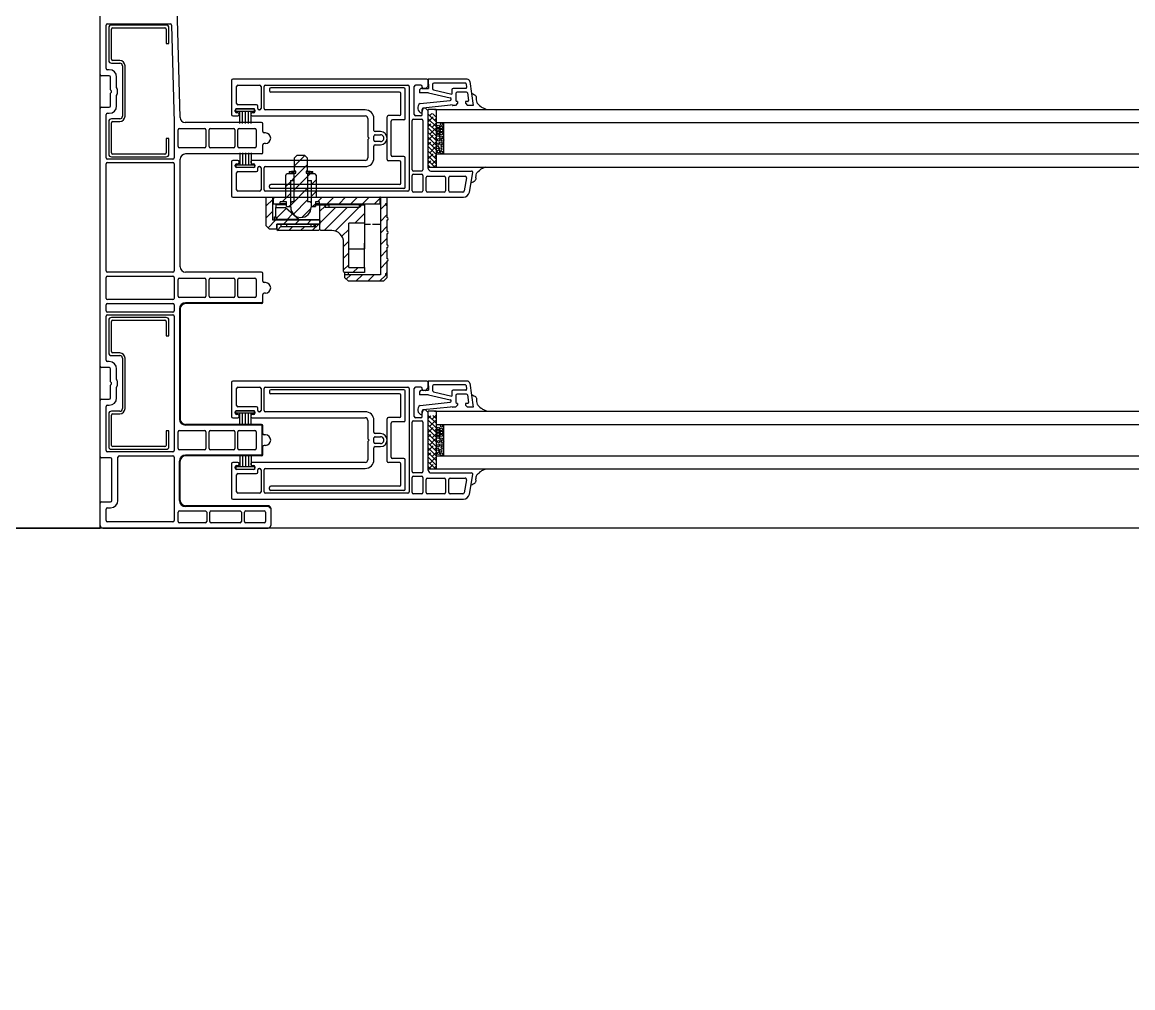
# Model space of a CAD drawing. Header units: millimetres. Extents: x 13515 to 183937, y -33900 to -660.
# Drawn here: x 118520.27 to 118526.9, y -19365.28 to -19359.52 of the extents above; entities that cross this region are included whole.
import ezdxf

# ---------------------------------------------------------------- set-up
doc = ezdxf.new("R2010")
doc.units = ezdxf.units.MM
doc.header["$LTSCALE"] = 100
doc.header["$MEASUREMENT"] = 0
doc.layers.get('0').update_dxf_attribs({"linetype": 'CONTINUOUS'})
for name, color, linetype in [('ELE9', 9, 'CONTINUOUS'), ('WIN', 4, 'CONTINUOUS'), ('WIN-G', 252, 'CONTINUOUS'), ('WIN2', 5, 'CONTINUOUS')]:
    doc.layers.add(name, color=color, linetype=linetype)

# ---------------------------------------------------------------- blocks, each defined once
blk = doc.blocks.new('A$C37502152')
at = {"ltscale": 1000}
blk.add_wipeout([(1400, 246), (0, 246), (0, 0), (1400, 0)], dxfattribs=at)
at = {"layer": 'WIN', "ltscale": 1000}
blk.add_line((0, 0), (0, 246), dxfattribs=at)
at = {"layer": 'WIN-G'}
for p, q in [((3.3, 190.6), (3.3, 178.1)), ((25.2, 191.6), (4.3, 191.6)), ((4.8, 190.6), (24.7, 190.6)), ((26.2, 184.6), (26.2, 190.6)), ((4.3, 178.6), (4.3, 190.1)), ((25.2, 190.1), (25.2, 184.6)), ((25.2, 184.6), (26.2, 184.6)), ((7.5, 178.1), (4.8, 178.1)), ((4.3, 177.1), (7.5, 177.1)), ((8.5, 176.1), (8.5, 156.9)), ((9.5, 156.9), (9.5, 176.1)), ((64.5, 167.2), (64.5, 166.6)), ((115.7, 167.7), (65, 167.7)), ((114.1, 166.1), (65, 166.1)), ((114.6, 157.6), (114.6, 165.6)), ((116.2, 156), (116.2, 167.2)), ((141.45, 165.72), (142.25, 165.32)), ((142.25, 165.32), (142.28, 165.31)), ((142.28, 165.31), (142.66, 165.09)), ((142.66, 165.09), (142.83, 164.96)), ((142.83, 164.96), (142.99, 164.81)), ((142.99, 164.81), (143.17, 164.57)), ((143.17, 164.57), (143.24, 164.44)), ((143.24, 164.44), (143.29, 164.3)), ((143.29, 164.3), (143.31, 164.15)), ((143.31, 163.99), (143.29, 163.68)), ((143.29, 163.68), (143.29, 163.41)), ((143.29, 163.41), (143.31, 163.15)), ((143.31, 164.15), (143.31, 163.99)), ((143.31, 163.15), (143.41, 162.63)), ((143.41, 162.63), (143.56, 162.14)), ((143.56, 162.14), (143.66, 161.92)), ((143.66, 161.92), (143.79, 161.71)), ((143.79, 161.71), (143.96, 161.51)), ((143.96, 161.51), (144.15, 161.33)), ((144.15, 161.33), (144.58, 161)), ((144.58, 161), (145.07, 160.58)), ((109.3, 140.4), (109.3, 156.6)), ((114.1, 157.1), (109.8, 157.1)), ((128, 159.5), (125, 159.5)), ((125, 137.5), (125, 159.5)), ((125, 157.71), (128, 154.71)), ((125, 154.77), (126.91, 156.68)), ((125.59, 157.12), (126.36, 157.9)), ((126.58, 157.9), (128, 156.48)), ((127.38, 159.5), (717.15, 159.5)), ((128, 159.5), (128, 137.5)), ((145.07, 160.58), (145.32, 160.38)), ((145.32, 160.38), (145.58, 160.2)), ((145.58, 160.2), (145.87, 160.05)), ((145.87, 160.05), (146.17, 159.92)), ((146.17, 159.92), (146.8, 159.7)), ((146.8, 159.7), (147.13, 159.41)), ((3.3, 154.9), (3.3, 142.4)), ((7.5, 155.9), (4.3, 155.9)), ((4.3, 142.9), (4.3, 154.4)), ((4.8, 154.9), (7.5, 154.9)), ((110.9, 142), (110.9, 155)), ((115.7, 155.5), (111.4, 155.5)), ((125, 155.94), (128, 152.94)), ((125, 154.17), (128, 151.17)), ((125, 153.01), (126.03, 154.03)), ((125, 152.4), (128, 149.4)), ((126.47, 152.71), (128, 154.24)), ((127.35, 155.36), (128, 156.01)), ((128, 154.5), (717.15, 154.5)), ((131, 142.5), (131, 154.5)), ((26.2, 148.4), (25.2, 148.4)), ((25.2, 148.4), (25.2, 142.9)), ((26.2, 142.4), (26.2, 148.4)), ((125, 151.24), (125.14, 151.38)), ((125, 150.64), (128, 147.64)), ((125, 147.7), (126.91, 149.61)), ((125, 148.87), (128, 145.87)), ((125.59, 150.05), (127.8, 152.26)), ((127.35, 148.29), (128, 148.93)), ((125, 147.1), (128, 144.1)), ((125, 145.93), (126.03, 146.96)), ((125, 145.33), (128, 142.33)), ((125, 144.17), (125.14, 144.31)), ((125.59, 142.98), (127.8, 145.19)), ((126.47, 145.63), (128, 147.17)), ((4.3, 141.4), (25.2, 141.4)), ((24.7, 142.4), (4.8, 142.4)), ((114.1, 139.9), (109.8, 139.9)), ((115.7, 141.5), (111.4, 141.5)), ((116.2, 129.8), (116.2, 141)), ((125, 143.57), (128, 140.57)), ((125, 140.63), (126.91, 142.54)), ((125, 141.8), (128, 138.8)), ((125, 140.03), (127.53, 137.5)), ((125, 138.86), (126.03, 139.89)), ((126.47, 138.56), (128, 140.1)), ((127.35, 141.21), (128, 141.86)), ((128, 142.5), (717.15, 142.5)), ((114.6, 131.4), (114.6, 139.4)), ((125, 138.26), (125.76, 137.5)), ((125, 137.5), (128, 137.5)), ((127.17, 137.5), (127.8, 138.12)), ((127.38, 137.5), (717.15, 137.5)), ((143.55, 135.28), (143.67, 135.49)), ((143.67, 135.49), (143.85, 135.69)), ((143.85, 135.69), (144.04, 135.87)), ((144.04, 135.87), (144.47, 136.2)), ((144.47, 136.2), (144.96, 136.62)), ((144.96, 136.62), (145.21, 136.82)), ((145.21, 136.82), (145.47, 137)), ((145.47, 137), (145.76, 137.15)), ((145.76, 137.15), (146.06, 137.28)), ((146.06, 137.28), (146.68, 137.5)), ((146.68, 137.5), (147.02, 137.62)), ((141.58, 131.6), (142.14, 131.88)), ((142.14, 131.88), (142.17, 131.89)), ((142.17, 131.89), (142.55, 132.11)), ((142.55, 132.11), (142.72, 132.24)), ((142.72, 132.24), (142.88, 132.39)), ((142.88, 132.39), (143.06, 132.63)), ((143.06, 132.63), (143.13, 132.76)), ((143.13, 132.76), (143.17, 132.9)), ((143.17, 133.79), (143.2, 134.05)), ((143.17, 133.52), (143.17, 133.79)), ((143.2, 133.21), (143.17, 133.52)), ((143.17, 132.9), (143.2, 133.05)), ((143.2, 134.05), (143.3, 134.57)), ((143.2, 133.05), (143.2, 133.21)), ((143.3, 134.57), (143.44, 135.05)), ((143.44, 135.05), (143.55, 135.28)), ((64.5, 129.8), (64.5, 130.4)), ((114.1, 130.9), (65, 130.9)), ((115.7, 129.3), (65, 129.3)), ((3.3, 79.2), (3.3, 66.7)), ((25.2, 80.2), (4.3, 80.2)), ((4.3, 67.2), (4.3, 78.7)), ((4.8, 79.2), (24.7, 79.2)), ((25.2, 78.7), (25.2, 73.2)), ((26.2, 73.2), (26.2, 79.2)), ((25.2, 73.2), (26.2, 73.2)), ((4.3, 65.7), (7.5, 65.7)), ((7.5, 66.7), (4.8, 66.7)), ((8.5, 64.7), (8.5, 45.5)), ((9.5, 45.5), (9.5, 64.7)), ((64.5, 52.2), (64.5, 51.6)), ((115.7, 52.7), (65, 52.7)), ((114.1, 51.1), (65, 51.1)), ((116.2, 41), (116.2, 52.2)), ((141.59, 50.81), (142.39, 50.41)), ((114.6, 42.6), (114.6, 50.6)), ((142.39, 50.41), (142.42, 50.4)), ((142.42, 50.4), (142.8, 50.18)), ((142.8, 50.18), (142.97, 50.05)), ((142.97, 50.05), (143.13, 49.9)), ((143.13, 49.9), (143.31, 49.66)), ((143.31, 49.66), (143.38, 49.53)), ((143.38, 49.53), (143.42, 49.39)), ((143.42, 49.39), (143.44, 49.24)), ((143.44, 49.08), (143.42, 48.77)), ((143.42, 48.77), (143.42, 48.5)), ((143.42, 48.5), (143.45, 48.24)), ((143.44, 49.24), (143.44, 49.08)), ((143.45, 48.24), (143.55, 47.72)), ((143.55, 47.72), (143.69, 47.24)), ((143.69, 47.24), (143.8, 47.01)), ((143.8, 47.01), (143.92, 46.8)), ((143.92, 46.8), (144.09, 46.6)), ((144.09, 46.6), (144.29, 46.42)), ((3.3, 43.5), (3.3, 31)), ((7.5, 44.5), (4.3, 44.5)), ((4.3, 31.5), (4.3, 43)), ((4.8, 43.5), (7.5, 43.5)), ((128, 44.5), (125, 44.5)), ((125, 22.5), (125, 44.5)), ((125, 42.9), (128, 39.9)), ((125, 41.73), (126.03, 42.76)), ((126.47, 41.43), (127.94, 42.9)), ((126.77, 42.9), (128, 41.67)), ((127.38, 44.5), (717.15, 44.5)), ((128, 44.5), (128, 22.5)), ((144.29, 46.42), (144.72, 46.09)), ((144.72, 46.09), (145.21, 45.67)), ((145.21, 45.67), (145.46, 45.47)), ((145.46, 45.47), (145.72, 45.29)), ((145.72, 45.29), (146.01, 45.14)), ((146.01, 45.14), (146.31, 45.01)), ((146.31, 45.01), (146.93, 44.79)), ((146.93, 44.79), (147.27, 44.5)), ((109.3, 25.4), (109.3, 41.6)), ((114.1, 42.1), (109.8, 42.1)), ((110.9, 27), (110.9, 40)), ((115.7, 40.5), (111.4, 40.5)), ((125, 41.13), (128, 38.13)), ((125, 39.96), (125.14, 40.11)), ((125, 39.36), (128, 36.36)), ((125, 36.43), (126.91, 38.34)), ((125.59, 38.78), (127.8, 40.99)), ((128, 39.5), (717.15, 39.5)), ((131, 27.5), (131, 39.5)), ((26.2, 37), (25.2, 37)), ((25.2, 37), (25.2, 31.5)), ((26.2, 31), (26.2, 37)), ((125, 37.6), (128, 34.6)), ((125, 35.83), (128, 32.83)), ((125, 34.66), (126.03, 35.69)), ((125, 34.06), (128, 31.06)), ((125.59, 31.71), (127.8, 33.92)), ((126.47, 34.36), (128, 35.89)), ((127.35, 37.01), (128, 37.66)), ((4.3, 30), (25.2, 30)), ((24.7, 31), (4.8, 31)), ((125, 32.89), (125.14, 33.03)), ((125, 32.29), (128, 29.29)), ((125, 29.36), (126.91, 31.27)), ((125, 30.52), (128, 27.52)), ((127.35, 29.94), (128, 30.59)), ((115.7, 26.5), (111.4, 26.5)), ((116.2, 14.8), (116.2, 26)), ((125, 28.76), (128, 25.76)), ((125, 27.59), (126.03, 28.61)), ((125, 26.99), (128, 23.99)), ((125, 25.82), (125.14, 25.96)), ((125.59, 24.64), (127.8, 26.85)), ((126.47, 27.29), (128, 28.82)), ((128, 27.5), (717.15, 27.5)), ((114.1, 24.9), (109.8, 24.9)), ((114.6, 16.4), (114.6, 24.4)), ((125, 25.22), (127.72, 22.5)), ((125, 23.45), (125.95, 22.5)), ((125, 22.5), (128, 22.5)), ((125.22, 22.5), (126.91, 24.2)), ((127.35, 22.87), (128, 23.52)), ((127.38, 22.5), (717.15, 22.5)), ((144.47, 21.08), (144.96, 21.5)), ((144.96, 21.5), (145.21, 21.7)), ((145.21, 21.7), (145.47, 21.88)), ((145.47, 21.88), (145.76, 22.03)), ((145.76, 22.03), (146.06, 22.16)), ((146.06, 22.16), (146.68, 22.38)), ((146.68, 22.38), (147.02, 22.5)), ((142.17, 16.77), (142.55, 16.99)), ((142.55, 16.99), (142.72, 17.12)), ((142.72, 17.12), (142.88, 17.27)), ((142.88, 17.27), (143.06, 17.51)), ((143.06, 17.51), (143.13, 17.64)), ((143.13, 17.64), (143.17, 17.77)), ((143.17, 18.67), (143.2, 18.93)), ((143.17, 18.4), (143.17, 18.67)), ((143.2, 18.08), (143.17, 18.4)), ((143.17, 17.77), (143.2, 17.93)), ((143.2, 18.93), (143.3, 19.45)), ((143.2, 17.93), (143.2, 18.08)), ((143.3, 19.45), (143.44, 19.93)), ((143.44, 19.93), (143.55, 20.16)), ((143.55, 20.16), (143.67, 20.37)), ((143.67, 20.37), (143.85, 20.57)), ((143.85, 20.57), (144.04, 20.75)), ((144.04, 20.75), (144.47, 21.08)), ((64.5, 14.8), (64.5, 15.4)), ((114.1, 15.9), (65, 15.9)), ((115.7, 14.3), (65, 14.3)), ((141.58, 16.48), (142.14, 16.75)), ((142.14, 16.75), (142.17, 16.77)), ((1336, 0), (64, 0))]:
    blk.add_line(p, q, dxfattribs=at)
for centre in [(128.72, 151.89), (128.8, 152.97), (129.97, 152.56), (130.11, 153.88), (128.72, 149.64), (128.8, 150.73), (128.97, 147.88), (129.89, 148.89), (129.97, 150.31), (130.07, 151.42), (130.39, 147.88), (128.6, 144.98), (128.72, 146.29), (128.87, 143.47), (129.66, 144.36), (129.81, 146.63), (130.37, 145.6), (130.07, 143.12), (128.8, 37.97), (130.11, 38.88), (128.72, 36.89), (128.72, 34.64), (128.8, 35.73), (129.89, 33.89), (129.97, 37.56), (129.97, 35.31), (130.07, 36.42), (128.6, 29.98), (128.72, 31.29), (128.97, 32.88), (129.66, 29.36), (129.81, 31.63), (130.37, 30.6), (130.39, 32.88), (128.87, 28.47), (130.07, 28.12)]:
    blk.add_circle(centre, 0.5, dxfattribs=at)
for centre, radius, start, end in [((4.3, 190.6), 1, 90, 180), ((4.8, 190.1), 0.5, 90, 180), ((24.7, 190.1), 0.5, 0, 90), ((25.2, 190.6), 1, 0, 90), ((4.3, 178.1), 1, 180, 270), ((4.8, 178.6), 0.5, 180, 270), ((7.5, 176.1), 2, 0, 90), ((7.5, 176.1), 1, 0, 90), ((65, 167.2), 0.5, 90, 180), ((65, 166.6), 0.5, 180, 270), ((114.1, 165.6), 0.5, 0, 90), ((115.7, 167.2), 0.5, 0, 90), ((7.5, 156.9), 2, 270, 0), ((7.5, 156.9), 1, 270, 0), ((109.8, 156.6), 0.5, 90, 180), ((114.1, 157.6), 0.5, 270, 0), ((4.3, 154.9), 1, 90, 180), ((4.8, 154.4), 0.5, 90, 180), ((111.4, 155), 0.5, 90, 180), ((115.7, 156), 0.5, 270, 0), ((4.3, 142.4), 1, 180, 270), ((4.8, 142.9), 0.5, 180, 270), ((24.7, 142.9), 0.5, 270, 0), ((25.2, 142.4), 1, 270, 0), ((109.8, 140.4), 0.5, 180, 270), ((111.4, 142), 0.5, 180, 270), ((114.1, 139.4), 0.5, 0, 90), ((115.7, 141), 0.5, 0, 90), ((114.1, 131.4), 0.5, 270, 0), ((65, 130.4), 0.5, 90, 180), ((65, 129.8), 0.5, 180, 270), ((115.7, 129.8), 0.5, 270, 0), ((4.3, 79.2), 1, 90, 180), ((4.8, 78.7), 0.5, 90, 180), ((24.7, 78.7), 0.5, 0, 90), ((25.2, 79.2), 1, 0, 90), ((4.3, 66.7), 1, 180, 270), ((4.8, 67.2), 0.5, 180, 270), ((7.5, 64.7), 2, 0, 90), ((7.5, 64.7), 1, 0, 90), ((65, 52.2), 0.5, 90, 180), ((65, 51.6), 0.5, 180, 270), ((114.1, 50.6), 0.5, 0, 90), ((115.7, 52.2), 0.5, 0, 90), ((4.3, 43.5), 1, 90, 180), ((4.8, 43), 0.5, 90, 180), ((7.5, 45.5), 2, 270, 0), ((7.5, 45.5), 1, 270, 0), ((114.1, 42.6), 0.5, 270, 0), ((109.8, 41.6), 0.5, 90, 180), ((111.4, 40), 0.5, 90, 180), ((115.7, 41), 0.5, 270, 0), ((4.3, 31), 1, 180, 270), ((4.8, 31.5), 0.5, 180, 270), ((24.7, 31.5), 0.5, 270, 0), ((25.2, 31), 1, 270, 0), ((109.8, 25.4), 0.5, 180, 270), ((111.4, 27), 0.5, 180, 270), ((115.7, 26), 0.5, 0, 90), ((114.1, 24.4), 0.5, 0, 90), ((65, 15.4), 0.5, 90, 180), ((65, 14.8), 0.5, 180, 270), ((114.1, 16.4), 0.5, 270, 0), ((115.7, 14.8), 0.5, 270, 0)]:
    blk.add_arc(centre, radius, start, end, dxfattribs=at)
at = {"layer": 'WIN2'}
for p, q in [((0, 172.8), (0, 245)), ((30.45, 156.45), (29.35, 198.45)), ((2.3, 175.1), (2.3, 191.6)), ((2.8, 192.1), (26.73, 192.1)), ((27.23, 191.61), (28.2, 154.47)), ((3.5, 174.6), (2.8, 174.6)), ((3.5, 172.3), (0.5, 172.3)), ((4, 166.92), (4, 171.8)), ((6.3, 167.73), (6.3, 171.8)), ((50, 170.5), (50, 157.5)), ((124.5, 171), (50.5, 171)), ((139.84, 171), (124.99, 171)), ((124.99, 171), (125.11, 167.5)), ((125, 168.61), (125, 170.5)), ((139.14, 169.5), (127.11, 169.5)), ((140.83, 170.13), (142.11, 161)), ((4, 160.8), (4, 165.68)), ((4.29, 166.51), (4.09, 166.71)), ((4.29, 166.09), (4.09, 165.89)), ((52, 161.7), (52, 168.2)), ((52.5, 168.7), (60.8, 168.7)), ((61.3, 168.2), (61.3, 159.8)), ((62.5, 159.8), (62.5, 168.2)), ((63, 168.7), (117.2, 168.7)), ((117.7, 168.2), (117.7, 128.8)), ((119.7, 157.5), (119.7, 168.2)), ((122.2, 168.7), (120.2, 168.7)), ((121.61, 166.5), (121.61, 165.8)), ((125.11, 165.8), (121.61, 165.8)), ((122.61, 167.5), (125.11, 167.5)), ((122.7, 167.9), (122.7, 168.2)), ((123.79, 167.4), (123.2, 167.4)), ((124.15, 167.55), (124.86, 168.25)), ((125.11, 165.8), (133.4, 163.88)), ((126.61, 169), (126.61, 167.39)), ((127, 166.9), (133.98, 165.28)), ((133.98, 167), (133.98, 165.28)), ((139.34, 167.5), (134.48, 167.5)), ((135.48, 165.5), (135.48, 163)), ((139.64, 166), (135.98, 166)), ((139.44, 169.24), (139.64, 167.84)), ((139.93, 165.74), (140.34, 162.84)), ((6.3, 160.8), (6.3, 164.87)), ((59.6, 161.2), (52.5, 161.2)), ((121.91, 161.69), (133.34, 162.9)), ((123.01, 160.1), (133.54, 161.21)), ((134.19, 161.05), (133.54, 161.21)), ((135.38, 161), (134.36, 161)), ((136.18, 161.8), (135.38, 161)), ((136.18, 162.5), (135.98, 162.5)), ((136.18, 162.5), (136.18, 161.8)), ((140.04, 162.5), (139.18, 162.5)), ((139.18, 162.5), (139.18, 161.8)), ((139.18, 161.8), (139.98, 161)), ((142.11, 161), (139.98, 161)), ((0, 61.6), (0, 159.8)), ((0.5, 160.3), (3.5, 160.3)), ((2.3, 141), (2.3, 157.5)), ((2.8, 158), (3.5, 158)), ((50.5, 157), (52.5, 157)), ((51.5, 158.7), (51.5, 159.2)), ((51.65, 158.7), (51.65, 159.7)), ((58.75, 159.7), (51.65, 159.7)), ((58.75, 158.7), (51.65, 158.7)), ((52, 159.7), (58.4, 159.7)), ((52.5, 158.2), (52, 158.2)), ((53, 157.5), (53, 157.7)), ((53.2, 154.1), (53.2, 158.7)), ((54.3, 154.1), (54.3, 158.7)), ((55.4, 154.1), (55.4, 158.7)), ((56.5, 154.1), (56.5, 158.7)), ((57.4, 157.7), (57.4, 157.5)), ((57.5, 154.1), (57.5, 158.7)), ((58.4, 158.2), (57.9, 158.2)), ((57.9, 157), (101, 157)), ((58.75, 158.7), (58.75, 159.7)), ((58.9, 159.2), (58.9, 158.7)), ((60.1, 159.8), (60.1, 160.7)), ((60.8, 159.3), (60.6, 159.3)), ((101, 159.3), (63, 159.3)), ((122.2, 157), (120.2, 157)), ((123.01, 160.1), (122.48, 158.1)), ((122.7, 157.5), (122.7, 159.5)), ((124, 160), (123.2, 160)), ((125, 159), (124, 160)), ((125, 137), (125, 159)), ((28.2, 154.47), (28.2, 141)), ((61.5, 154.5), (32.45, 154.5)), ((62, 151), (62, 154)), ((102, 156), (102, 149)), ((104.3, 151.5), (104.3, 156)), ((118.9, 136.5), (118.9, 155.3)), ((119.4, 155.8), (122.5, 155.8)), ((123, 155.3), (123, 136.5)), ((29.7, 145.3), (29.7, 151.7)), ((30.2, 152.2), (39.8, 152.2)), ((40.3, 151.7), (40.3, 145.3)), ((41.5, 145.3), (41.5, 151.7)), ((42, 152.2), (50.8, 152.2)), ((51.3, 151.7), (51.3, 145.3)), ((52.5, 145.3), (52.5, 151.7)), ((53, 152.2), (59, 152.2)), ((59.5, 151.7), (59.5, 145.3)), ((63, 150.5), (62.5, 150.5)), ((102.5, 148.5), (102, 149)), ((102.5, 148.5), (102, 148)), ((104.3, 147.7), (104.3, 149.3)), ((106.8, 151), (104.8, 151)), ((104.8, 149.8), (106.8, 149.8)), ((39.8, 144.8), (30.2, 144.8)), ((50.8, 144.8), (42, 144.8)), ((59, 144.8), (53, 144.8)), ((62, 143), (62, 146)), ((63, 146.5), (62.5, 146.5)), ((102, 148), (102, 141)), ((104.3, 141), (104.3, 145.5)), ((106.8, 147.2), (104.8, 147.2)), ((104.8, 146), (106.8, 146)), ((27.7, 140.5), (2.8, 140.5)), ((30.5, 99.5), (30.5, 140.5)), ((61.5, 142.5), (32.5, 142.5)), ((52.5, 140), (50.5, 140)), ((53.2, 142.9), (53.2, 138.3)), ((54.3, 142.9), (54.3, 138.3)), ((55.4, 142.9), (55.4, 138.3)), ((56.5, 142.9), (56.5, 138.3)), ((57.5, 142.9), (57.5, 138.3)), ((101, 140), (57.9, 140)), ((74.95, 141.9), (73.95, 140.9)), ((78.01, 141.9), (73.95, 137.84)), ((73.95, 140.9), (73.95, 135.9)), ((78.05, 141.9), (74.95, 141.9)), ((79.05, 140.9), (78.05, 141.9)), ((79.05, 135.9), (79.05, 140.9)), ((2.3, 98), (2.3, 138.8)), ((2.8, 139.3), (27.7, 139.3)), ((28.2, 138.8), (28.2, 98)), ((50, 139.5), (50, 126.5)), ((51.5, 137.8), (51.5, 138.3)), ((51.65, 138.3), (51.65, 137.3)), ((58.75, 138.3), (51.65, 138.3)), ((58.75, 137.3), (51.65, 137.3)), ((52, 138.8), (52.5, 138.8)), ((58.4, 137.3), (52, 137.3)), ((52.5, 135.8), (59.6, 135.8)), ((53, 139.3), (53, 139.5)), ((57.4, 139.5), (57.4, 139.3)), ((57.9, 138.8), (58.4, 138.8)), ((58.75, 138.3), (58.75, 137.3)), ((58.9, 138.3), (58.9, 137.8)), ((60.1, 136.3), (60.1, 137.2)), ((60.6, 137.7), (60.8, 137.7)), ((61.3, 137.2), (61.3, 128.8)), ((62.5, 128.8), (62.5, 137.2)), ((63, 137.7), (101, 137.7)), ((72.02, 135.85), (72.02, 135.25)), ((72.02, 135.85), (73.51, 135.85)), ((72.98, 135.85), (72.97, 135.85)), ((74.5, 135.85), (72.98, 135.85)), ((73.51, 135.85), (73.51, 135.25)), ((79.05, 138.45), (73.95, 133.35)), ((74.5, 135.9), (73.95, 135.9)), ((74.5, 135.2), (74.5, 135.9)), ((78.5, 135.9), (78.5, 135.2)), ((79.05, 135.9), (78.5, 135.9)), ((80.03, 135.85), (78.5, 135.85)), ((79.5, 135.85), (79.5, 135.25)), ((79.5, 135.85), (80.98, 135.85)), ((80.03, 135.85), (80.03, 135.85)), ((80.94, 135.85), (80.34, 135.25)), ((80.98, 135.25), (80.98, 135.85)), ((122.5, 136), (119.4, 136)), ((126, 136), (141.5, 136)), ((140.67, 127.9), (141.99, 135.41)), ((52, 128.8), (52, 135.3)), ((70.75, 126), (70.75, 134.4)), ((72.5, 131.9), (70.75, 130.15)), ((73.85, 134.9), (71.25, 134.9)), ((72.02, 135.25), (73.51, 135.25)), ((72.5, 132.4), (73.85, 132.4)), ((72.5, 132.4), (72.5, 122.5)), ((72.98, 135.25), (72.97, 135.25)), ((74.5, 135.25), (72.98, 135.25)), ((73.85, 133.25), (73, 132.4)), ((73.85, 134.9), (73.85, 132.4)), ((73.95, 124.4), (73.95, 135.2)), ((73.95, 135.2), (74.5, 135.2)), ((79.05, 133.96), (73.95, 128.86)), ((80.03, 135.25), (78.5, 135.25)), ((78.5, 135.2), (79.05, 135.2)), ((79.05, 135.2), (79.05, 124.4)), ((79.15, 132.4), (79.15, 134.9)), ((81.75, 134.9), (79.15, 134.9)), ((79.99, 134.9), (79.15, 134.06)), ((79.15, 132.4), (80.5, 132.4)), ((79.5, 135.25), (80.98, 135.25)), ((80.03, 135.25), (80.03, 135.25)), ((82.25, 132.67), (80.5, 130.92)), ((80.5, 122.5), (80.5, 132.4)), ((82.25, 134.4), (82.25, 126)), ((118.9, 128.5), (118.9, 134.3)), ((119.4, 134.8), (122.5, 134.8)), ((123, 134.3), (123, 128.5)), ((124.2, 128.5), (124.2, 133.5)), ((124.7, 134), (131.1, 134)), ((131.6, 133.5), (131.6, 128.5)), ((132.8, 128.5), (132.8, 133.5)), ((133.3, 134), (139.12, 134)), ((139.61, 133.41), (138.73, 128.41)), ((60.8, 128.3), (52.5, 128.3)), ((117.2, 128.3), (63, 128.3)), ((72.5, 127.41), (69.39, 124.3)), ((79.05, 129.47), (72.6, 123.02)), ((82.25, 128.18), (80.5, 126.43)), ((122.5, 128), (119.4, 128)), ((131.1, 128), (124.7, 128)), ((138.24, 128), (133.3, 128)), ((50.5, 126), (138.4, 126)), ((63.28, 115.1), (63.28, 126)), ((63.28, 126), (65.78, 126)), ((65.78, 125.2), (63.28, 122.7)), ((65.78, 117.3), (65.78, 126)), ((66.1, 123.5), (66.1, 126)), ((66.1, 126), (70.75, 126)), ((66.6, 126), (66.1, 125.5)), ((66.1, 123.5), (68.6, 123.5)), ((70.9, 123.1), (66.98, 123.1)), ((66.98, 123.1), (66.98, 122.1)), ((71, 123.1), (67, 123.1)), ((68.6, 123.51), (68.59, 123.5)), ((68.6, 123.5), (68.6, 124.3)), ((71, 124.3), (68.6, 124.3)), ((71, 123.5), (68.6, 123.5)), ((71, 122.5), (71, 124.3)), ((72.5, 122.92), (72.08, 122.5)), ((73.1, 124.4), (72.6, 123.9)), ((72.6, 122.2), (72.6, 123.9)), ((73.1, 124.4), (73.95, 124.4)), ((79.05, 124.98), (73.63, 119.56)), ((79.05, 124.4), (79.9, 124.4)), ((80.4, 123.9), (79.9, 124.4)), ((80.4, 123.9), (80.4, 122.2)), ((82, 123.44), (81.06, 122.5)), ((83.68, 123.1), (81.98, 123.1)), ((81.98, 123.1), (83.68, 123.1)), ((82, 124.3), (82, 122.5)), ((83.55, 124.3), (82, 124.3)), ((83.55, 123.5), (82, 123.5)), ((82.25, 126), (106.5, 126)), ((84.56, 126), (82.86, 124.3)), ((85.68, 123.1), (83.15, 123.1)), ((83.55, 123.5), (83.55, 124.3)), ((83.55, 123.5), (106.5, 123.5)), ((83.68, 113.7), (83.68, 123.1)), ((83.68, 123.1), (85.68, 123.1)), ((85.68, 122.1), (85.68, 123.1)), ((85.68, 123.1), (87.18, 123.1)), ((85.68, 123.1), (85.68, 122.1)), ((89.05, 126), (86.55, 123.5)), ((87.18, 123.1), (87.18, 122.1)), ((98.78, 123.1), (87.18, 123.1)), ((93.54, 126), (91.04, 123.5)), ((98.03, 126), (95.53, 123.5)), ((99.6, 123.1), (98.78, 122.28)), ((98.78, 122.1), (98.78, 123.1)), ((98.78, 123.1), (100.78, 123.1)), ((102.52, 126), (100.02, 123.5)), ((100.78, 123.1), (100.78, 116.1)), ((106.5, 125.49), (104.51, 123.5)), ((106.5, 126), (106.5, 123.5)), ((106.8, 126), (106.5, 126)), ((106.78, 126), (106.78, 96.5)), ((106.78, 126), (109.28, 126)), ((106.99, 126), (106.78, 125.79)), ((108.78, 123.3), (106.78, 121.3)), ((108.98, 123.5), (108.78, 123.5)), ((108.78, 123.5), (108.78, 123)), ((108.98, 123), (108.78, 123)), ((109.28, 123.8), (108.98, 123.5)), ((108.98, 123), (108.98, 123.5)), ((109.28, 126), (109.28, 123.8)), ((109.28, 123.8), (109.28, 122.7)), ((109.28, 122.7), (109.28, 118.3)), ((65.78, 120.71), (63.28, 118.21)), ((66.38, 117.3), (66.38, 118.5)), ((66.38, 118.5), (66.88, 118.5)), ((66.88, 118.5), (66.88, 117.3)), ((66.88, 118.5), (66.99, 118.5)), ((66.98, 118.6), (66.98, 122.1)), ((66.98, 122.1), (70.68, 122.1)), ((70.96, 121.85), (67.15, 118.04)), ((70.68, 122.1), (75.78, 117.6)), ((71, 122.5), (72.5, 122.5)), ((73.35, 119.75), (71.2, 117.6)), ((80.38, 121.82), (76.88, 118.32)), ((80.4, 122.5), (80.5, 122.5)), ((80.5, 122.5), (82, 122.5)), ((85.68, 122.65), (83.68, 120.65)), ((89.62, 122.1), (83.68, 116.16)), ((94.11, 122.1), (85.31, 113.3)), ((98.78, 122.1), (85.68, 122.1)), ((98.6, 122.1), (89.6, 113.1)), ((100.78, 119.79), (97.09, 116.1)), ((109.28, 119.31), (106.78, 116.81)), ((63.28, 115.1), (64.58, 113.8)), ((66.86, 117.3), (63.97, 114.41)), ((83.68, 117.3), (65.78, 117.3)), ((67.28, 115.8), (67.28, 113.8)), ((67.28, 115.8), (83.68, 115.8)), ((67.38, 113.7), (67.38, 115.8)), ((68.88, 115.8), (67.38, 115.8)), ((83.58, 115.8), (67.38, 115.8)), ((68.88, 114.83), (67.57, 113.51)), ((75.78, 117.6), (67.98, 117.6)), ((68.88, 117.6), (68.88, 117.3)), ((68.88, 115.8), (68.88, 114.8)), ((68.88, 115.8), (69.78, 115.8)), ((82.08, 114.8), (68.88, 114.8)), ((71.35, 117.3), (69.85, 115.8)), ((71.18, 114.8), (71.18, 115.8)), ((73.34, 114.8), (71.84, 113.3)), ((75.84, 117.3), (74.34, 115.8)), ((75.73, 117.64), (75.69, 117.6)), ((75.78, 117.6), (83.68, 117.6)), ((77.83, 114.8), (76.33, 113.3)), ((80.33, 117.3), (78.83, 115.8)), ((80.38, 114.8), (80.38, 115.8)), ((83.32, 115.8), (80.82, 113.3)), ((81.38, 115.8), (81.38, 114.8)), ((82.08, 114.8), (82.08, 115.8)), ((83.58, 115.8), (82.08, 115.8)), ((83.68, 116.16), (83.32, 115.8)), ((83.58, 115.8), (83.58, 113.7)), ((83.68, 117.3), (83.68, 115.8)), ((100.78, 116.1), (94.78, 116.1)), ((94.78, 99.3), (94.78, 116.1)), ((100.78, 116.1), (100.78, 106.35)), ((100.78, 115.8), (103, 115.8)), ((103.81, 115.8), (106.78, 115.8)), ((109.28, 114.82), (106.78, 112.32)), ((109.28, 117.3), (109.28, 113.1)), ((67.28, 113.8), (64.58, 113.8)), ((67.38, 113.7), (67.78, 113.3)), ((83.18, 113.3), (67.78, 113.3)), ((83.18, 113.3), (83.58, 113.7)), ((83.68, 113.7), (84.08, 113.3)), ((88.28, 113.3), (84.08, 113.3)), ((94.78, 113.79), (92.13, 111.14)), ((109.28, 110.33), (106.78, 107.83)), ((109.28, 112.1), (109.28, 107.9)), ((94.78, 109.3), (92.78, 107.3)), ((92.78, 97.7), (92.78, 108.8)), ((100.78, 99.3), (100.78, 108.52)), ((109.28, 105.84), (106.78, 103.34)), ((109.28, 106.9), (109.28, 102.7)), ((94.78, 104.81), (92.78, 102.81)), ((109.28, 101.7), (109.28, 97.3)), ((27.7, 97.5), (2.8, 97.5)), ((61.5, 97.5), (32.5, 97.5)), ((94.78, 100.32), (92.78, 98.32)), ((92.78, 97.7), (93.18, 97.3)), ((94.78, 99.3), (100.78, 99.3)), ((98.25, 99.3), (96.25, 97.3)), ((100.78, 97.34), (100.74, 97.3)), ((100.78, 99.3), (100.78, 97.3)), ((109.28, 101.35), (106.78, 98.85)), ((2.3, 87.5), (2.3, 95.5)), ((2.8, 96), (27.7, 96)), ((28.2, 95.5), (28.2, 87.5)), ((29.7, 88.3), (29.7, 94.7)), ((30.2, 95.2), (39.8, 95.2)), ((40.3, 94.7), (40.3, 88.3)), ((41.5, 88.3), (41.5, 94.7)), ((42, 95.2), (50.8, 95.2)), ((51.3, 94.7), (51.3, 88.3)), ((52.5, 88.3), (52.5, 94.7)), ((53, 95.2), (59, 95.2)), ((59.5, 94.7), (59.5, 88.3)), ((62, 94), (62, 97)), ((63, 93.5), (62.5, 93.5)), ((100.78, 97.3), (93.18, 97.3)), ((93.28, 96.5), (93.28, 97.3)), ((93.28, 95.3), (93.28, 96.5)), ((106.78, 96.5), (93.28, 96.5)), ((93.28, 95.3), (94.58, 94)), ((95.45, 96.5), (93.77, 94.81)), ((94.48, 97.3), (94.48, 96.5)), ((107.98, 94), (94.58, 94)), ((99.94, 96.5), (97.44, 94)), ((104.43, 96.5), (101.93, 94)), ((108.92, 96.5), (106.42, 94)), ((107.98, 94), (109.28, 95.3)), ((108.78, 97), (108.98, 97)), ((108.78, 97), (108.78, 96.5)), ((108.78, 96.5), (108.98, 96.5)), ((108.98, 96.5), (108.98, 97)), ((109.28, 97.3), (109.28, 96.2)), ((109.28, 96.2), (109.28, 95.3)), ((62, 86), (62, 89)), ((63, 89.5), (62.5, 89.5)), ((2.3, 82.7), (2.3, 85)), ((27.7, 87), (2.8, 87)), ((2.8, 85.5), (27.7, 85.5)), ((28.2, 85), (28.2, 82.7)), ((39.8, 87.8), (30.2, 87.8)), ((61.5, 85.8), (32.5, 85.8)), ((61.5, 85.8), (32.5, 85.8)), ((61.5, 85.5), (32.5, 85.5)), ((50.8, 87.8), (42, 87.8)), ((59, 87.8), (53, 87.8)), ((62, 86), (61.7, 86)), ((62, 86), (61.7, 86)), ((2.3, 63.9), (2.3, 80.7)), ((27.7, 82.2), (2.8, 82.2)), ((2.8, 81.2), (27.7, 81.2)), ((28.2, 80.7), (28.2, 29.5)), ((30.2, 83.5), (30.2, 41.5)), ((30.2, 83.5), (30.2, 41.5)), ((30.5, 83.5), (30.5, 41.5)), ((3.5, 61.1), (0.5, 61.1)), ((3.5, 63.4), (2.8, 63.4)), ((4, 55.72), (4, 60.6)), ((6.3, 56.53), (6.3, 60.6)), ((4.29, 55.31), (4.09, 55.51)), ((50, 55.5), (50, 42.5)), ((124.5, 56), (50.5, 56)), ((139.84, 56), (124.99, 56)), ((124.99, 56), (125.11, 52.5)), ((125, 53.61), (125, 55.5)), ((140.83, 55.13), (142.11, 46)), ((4, 49.6), (4, 54.48)), ((4.29, 54.89), (4.09, 54.69)), ((6.3, 49.6), (6.3, 53.67)), ((52, 46.7), (52, 53.2)), ((52.5, 53.7), (60.8, 53.7)), ((61.3, 53.2), (61.3, 44.8)), ((62.5, 44.8), (62.5, 53.2)), ((63, 53.7), (117.2, 53.7)), ((117.7, 53.2), (117.7, 13.8)), ((119.7, 42.5), (119.7, 53.2)), ((122.2, 53.7), (120.2, 53.7)), ((121.61, 51.5), (121.61, 50.8)), ((125.11, 50.8), (121.61, 50.8)), ((122.61, 52.5), (125.11, 52.5)), ((122.7, 52.9), (122.7, 53.2)), ((123.79, 52.4), (123.2, 52.4)), ((124.15, 52.55), (124.86, 53.25)), ((125.11, 50.8), (133.4, 48.88)), ((126.61, 54), (126.61, 52.39)), ((127, 51.9), (133.98, 50.28)), ((139.14, 54.5), (127.11, 54.5)), ((133.98, 52), (133.98, 50.28)), ((139.34, 52.5), (134.48, 52.5)), ((139.64, 51), (135.98, 51)), ((139.44, 54.24), (139.64, 52.84)), ((0, 27.2), (0, 48.6)), ((0.5, 49.1), (3.5, 49.1)), ((2.8, 46.8), (3.5, 46.8)), ((121.91, 46.69), (133.34, 47.9)), ((136.18, 46.8), (135.38, 46)), ((135.48, 50.5), (135.48, 48)), ((136.18, 47.5), (135.98, 47.5)), ((136.18, 47.5), (136.18, 46.8)), ((140.04, 47.5), (139.18, 47.5)), ((139.18, 47.5), (139.18, 46.8)), ((139.18, 46.8), (139.98, 46)), ((139.93, 50.74), (140.34, 47.84)), ((2.3, 29.5), (2.3, 46.3)), ((51.5, 43.7), (51.5, 44.2)), ((51.65, 43.7), (51.65, 44.7)), ((58.75, 44.7), (51.65, 44.7)), ((58.75, 43.7), (51.65, 43.7)), ((52, 44.7), (58.4, 44.7)), ((52.5, 43.2), (52, 43.2)), ((59.6, 46.2), (52.5, 46.2)), ((53, 42.5), (53, 42.7)), ((53.2, 39.1), (53.2, 43.7)), ((54.3, 39.1), (54.3, 43.7)), ((55.4, 39.1), (55.4, 43.7)), ((56.5, 39.1), (56.5, 43.7)), ((57.4, 42.7), (57.4, 42.5)), ((57.5, 39.1), (57.5, 43.7)), ((58.4, 43.2), (57.9, 43.2)), ((58.75, 43.7), (58.75, 44.7)), ((58.9, 44.2), (58.9, 43.7)), ((60.1, 44.8), (60.1, 45.7)), ((60.8, 44.3), (60.6, 44.3)), ((101, 44.3), (63, 44.3)), ((123.01, 45.1), (122.48, 43.1)), ((122.7, 42.5), (122.7, 44.5)), ((123.01, 45.1), (133.54, 46.21)), ((124, 45), (123.2, 45)), ((125, 44), (124, 45)), ((125, 22), (125, 44)), ((134.19, 46.05), (133.54, 46.21)), ((135.38, 46), (134.36, 46)), ((142.11, 46), (139.98, 46)), ((61.5, 39.5), (32.5, 39.5)), ((61.5, 39.2), (32.5, 39.2)), ((61.5, 39.2), (32.5, 39.2)), ((50.5, 42), (52.5, 42)), ((57.9, 42), (101, 42)), ((61.7, 28), (61.7, 39)), ((61.7, 28), (61.7, 39)), ((62, 36), (62, 39)), ((102, 41), (102, 34)), ((104.3, 36.5), (104.3, 41)), ((118.9, 21.5), (118.9, 40.3)), ((119.4, 40.8), (122.5, 40.8)), ((122.2, 42), (120.2, 42)), ((123, 40.3), (123, 21.5)), ((29.7, 30.3), (29.7, 36.7)), ((30.2, 37.2), (39.8, 37.2)), ((40.3, 36.7), (40.3, 30.3)), ((41.5, 30.3), (41.5, 36.7)), ((42, 37.2), (50.8, 37.2)), ((51.3, 36.7), (51.3, 30.3)), ((52.5, 30.3), (52.5, 36.7)), ((53, 37.2), (59, 37.2)), ((59.5, 36.7), (59.5, 30.3)), ((63, 35.5), (62.5, 35.5)), ((102.5, 33.5), (102, 34)), ((104.3, 32.7), (104.3, 34.3)), ((106.8, 36), (104.8, 36)), ((104.8, 34.8), (106.8, 34.8)), ((39.8, 29.8), (30.2, 29.8)), ((50.8, 29.8), (42, 29.8)), ((59, 29.8), (53, 29.8)), ((62, 28), (62, 31)), ((63, 31.5), (62.5, 31.5)), ((102.5, 33.5), (102, 33)), ((102, 33), (102, 26)), ((104.3, 26), (104.3, 30.5)), ((106.8, 32.2), (104.8, 32.2)), ((104.8, 31), (106.8, 31)), ((4, 26.7), (0.5, 26.7)), ((27.7, 29), (2.8, 29)), ((4.5, 10.5), (4.5, 26.2)), ((6.8, 10.5), (6.8, 27)), ((7.3, 27.5), (27.7, 27.5)), ((28.2, 27), (28.2, 2.8)), ((30.2, 10.5), (30.2, 25.5)), ((30.2, 10.5), (30.2, 25.5)), ((30.5, 10.5), (30.5, 25.5)), ((61.5, 27.8), (32.5, 27.8)), ((61.5, 27.8), (32.5, 27.8)), ((61.5, 27.5), (32.5, 27.5)), ((53.2, 27.9), (53.2, 23.3)), ((54.3, 27.9), (54.3, 23.3)), ((55.4, 27.9), (55.4, 23.3)), ((56.5, 27.9), (56.5, 23.3)), ((57.5, 27.9), (57.5, 23.3)), ((50, 24.5), (50, 11.5)), ((52.5, 25), (50.5, 25)), ((51.5, 22.8), (51.5, 23.3)), ((51.65, 23.3), (51.65, 22.3)), ((58.75, 23.3), (51.65, 23.3)), ((58.75, 22.3), (51.65, 22.3)), ((52, 23.8), (52.5, 23.8)), ((58.4, 22.3), (52, 22.3)), ((53, 24.3), (53, 24.5)), ((57.4, 24.5), (57.4, 24.3)), ((101, 25), (57.9, 25)), ((57.9, 23.8), (58.4, 23.8)), ((58.75, 23.3), (58.75, 22.3)), ((58.9, 23.3), (58.9, 22.8)), ((60.1, 21.3), (60.1, 22.2)), ((60.6, 22.7), (60.8, 22.7)), ((61.3, 22.2), (61.3, 13.8)), ((62.5, 13.8), (62.5, 22.2)), ((63, 22.7), (101, 22.7)), ((52, 13.8), (52, 20.3)), ((52.5, 20.8), (59.6, 20.8)), ((118.9, 13.5), (118.9, 19.3)), ((122.5, 21), (119.4, 21)), ((119.4, 19.8), (122.5, 19.8)), ((123, 19.3), (123, 13.5)), ((124.2, 13.5), (124.2, 18.5)), ((124.7, 19), (131.1, 19)), ((126, 21), (141.5, 21)), ((131.6, 18.5), (131.6, 13.5)), ((132.8, 13.5), (132.8, 18.5)), ((133.3, 19), (139.12, 19)), ((139.61, 18.41), (138.73, 13.41)), ((140.67, 12.9), (141.99, 20.41)), ((60.8, 13.3), (52.5, 13.3)), ((117.2, 13.3), (63, 13.3)), ((122.5, 13), (119.4, 13)), ((131.1, 13), (124.7, 13)), ((138.24, 13), (133.3, 13)), ((0, 1), (0, 9.5)), ((0.5, 10), (4, 10)), ((30.5, 9.5), (30.5, 9.5)), ((30.5, 9.5), (30.5, 9.5)), ((64, 8.5), (32.5, 8.5)), ((50.5, 11), (138.4, 11)), ((2.3, 2.8), (2.3, 7.2)), ((2.8, 7.7), (4, 7.7)), ((29.7, 2.5), (29.7, 6)), ((30.2, 6.5), (40.1, 6.5)), ((64, 8.2), (32.5, 8.2)), ((64, 8.2), (32.5, 8.2)), ((40.6, 6), (40.6, 2.5)), ((41.8, 2.5), (41.8, 6)), ((42.3, 6.5), (53.3, 6.5)), ((53.8, 6), (53.8, 2.5)), ((55, 2.5), (55, 6)), ((55.5, 6.5), (62.5, 6.5)), ((63, 6), (63, 2.5)), ((65, 7.5), (64.7, 7.5)), ((65, 7.5), (64.7, 7.5)), ((65, 7.5), (65, 1)), ((1, 0), (64, 0)), ((27.7, 2.3), (2.8, 2.3)), ((40.1, 2), (30.2, 2)), ((53.3, 2), (42.3, 2)), ((62.5, 2), (55.5, 2))]:
    blk.add_line(p, q, dxfattribs=at)
for centre, radius, start, end in [((2.8, 191.6), 0.5, 90, 180), ((26.73, 191.6), 0.5, 1.5, 90), ((2.8, 175.1), 0.5, 180, 270), ((3.5, 171.8), 2.8, 0, 90), ((0.5, 172.8), 0.5, 180, 270), ((3.5, 171.8), 0.5, 0, 90), ((50.5, 170.5), 0.5, 90, 180), ((124.5, 170.5), 0.5, 0, 90), ((127.11, 169), 0.5, 90, 180), ((139.14, 169.2), 0.3, 7.4356, 90.1302), ((139.84, 170), 1, 7.6518, 90), ((4.3, 166.92), 0.3, 180, 225), ((4.3, 165.68), 0.3, 135, 180), ((4.08, 166.3), 0.3, 315, 45), ((6.6, 167.73), 0.3, 180, 209.4907), ((6.6, 164.87), 0.3, 150.5093, 180), ((4.08, 166.3), 2.6, 330.5093, 29.4907), ((52.5, 168.2), 0.5, 90, 180), ((60.8, 168.2), 0.5, 0, 90), ((63, 168.2), 0.5, 90, 180), ((117.2, 168.2), 0.5, 0, 90), ((120.2, 168.2), 0.5, 90, 180), ((122.61, 166.5), 1, 90, 180), ((122.2, 168.2), 0.5, 0, 90), ((123.2, 167.9), 0.5, 180, 270), ((123.79, 167.9), 0.5, 270, 315), ((124.5, 168.61), 0.5, 315, 0), ((127.11, 167.39), 0.5, 180, 256.9391), ((134.48, 167), 0.5, 90, 180), ((135.98, 165.5), 0.5, 90, 180), ((139.34, 167.8), 0.3, 269.8698, 8.3768), ((139.64, 165.7), 0.3, 7.6235, 90.1302), ((3.5, 160.8), 0.5, 270, 0), ((3.5, 160.8), 2.8, 270, 0), ((52.5, 161.7), 0.5, 180, 270), ((59.6, 160.7), 0.5, 0, 90), ((123.01, 160.03), 2, 123.609, 254.4966), ((133.28, 163.39), 0.5, 276, 76.9391), ((134.36, 161.3), 0.3, 236.8254, 270), ((135.98, 163), 0.5, 180, 270), ((140.04, 162.8), 0.3, 269.8698, 8.3917), ((0.5, 159.8), 0.5, 90, 180), ((2.8, 157.5), 0.5, 90, 180), ((50.5, 157.5), 0.5, 180, 270), ((52, 159.2), 0.5, 90, 180), ((52, 158.7), 0.5, 180, 270), ((52.5, 157.7), 0.5, 0, 90), ((52.5, 157.5), 0.5, 270, 0), ((57.9, 157.7), 0.5, 90, 180), ((57.9, 157.5), 0.5, 180, 270), ((58.4, 159.2), 0.5, 0, 90), ((58.4, 158.7), 0.5, 270, 0), ((60.6, 159.8), 0.5, 180, 270), ((60.8, 159.8), 0.5, 270, 0), ((63, 159.8), 0.5, 180, 270), ((101, 156), 3.3, 0, 90), ((101, 156), 1, 0, 90), ((120.2, 157.5), 0.5, 180, 270), ((122.2, 157.5), 0.5, 270, 0), ((123.2, 159.5), 0.5, 90, 180), ((32.45, 156.5), 2, 181.5, 270), ((61.5, 154), 0.5, 0, 90), ((119.4, 155.3), 0.5, 90, 180), ((122.5, 155.3), 0.5, 0, 90), ((30.2, 151.7), 0.5, 90, 180), ((39.8, 151.7), 0.5, 0, 90), ((42, 151.7), 0.5, 90, 180), ((50.8, 151.7), 0.5, 0, 90), ((53, 151.7), 0.5, 90, 180), ((59, 151.7), 0.5, 0, 90), ((62.5, 151), 0.5, 180, 270), ((63, 148.5), 2, 270, 90), ((104.8, 151.5), 0.5, 180, 270), ((104.8, 149.3), 0.5, 90, 180.0048), ((106.8, 148.5), 2.5, 270, 90), ((106.8, 148.5), 1.3, 269.9984, 90.0016), ((30.2, 145.3), 0.5, 180, 270), ((39.8, 145.3), 0.5, 270, 0), ((42, 145.3), 0.5, 180, 270), ((50.8, 145.3), 0.5, 270, 0), ((53, 145.3), 0.5, 180, 270), ((59, 145.3), 0.5, 270, 0), ((62.5, 146), 0.5, 90, 180), ((104.8, 147.7), 0.5, 180, 270), ((104.8, 145.5), 0.5, 90, 180), ((2.8, 141), 0.5, 180, 270), ((27.7, 141), 0.5, 270, 0), ((32.5, 140.5), 2, 90, 180), ((50.5, 139.5), 0.5, 90, 180), ((52.5, 139.5), 0.5, 0, 90), ((57.9, 139.5), 0.5, 90, 180), ((61.5, 143), 0.5, 270, 0), ((101, 141), 1, 270, 0), ((101, 141), 3.3, 270, 0), ((2.8, 138.8), 0.5, 90, 180), ((27.7, 138.8), 0.5, 0, 90), ((52, 138.3), 0.5, 90, 180), ((52, 137.8), 0.5, 180, 270), ((52.5, 135.3), 0.5, 90, 180), ((52.5, 139.3), 0.5, 270, 0), ((57.9, 139.3), 0.5, 180, 270), ((58.4, 138.3), 0.5, 0, 90), ((58.4, 137.8), 0.5, 270, 0), ((59.6, 136.3), 0.5, 270, 0), ((60.6, 137.2), 0.5, 90, 180), ((60.8, 137.2), 0.5, 0, 90), ((63, 137.2), 0.5, 90, 180), ((119.4, 136.5), 0.5, 180, 270), ((122.5, 136.5), 0.5, 270, 0), ((126, 137), 1, 180, 270), ((141.5, 135.5), 0.5, 350, 90), ((71.25, 134.4), 0.5, 90, 180), ((81.75, 134.4), 0.5, 0, 90), ((119.4, 134.3), 0.5, 90, 180), ((122.5, 134.3), 0.5, 0, 90), ((124.7, 133.5), 0.5, 90, 180), ((131.1, 133.5), 0.5, 0, 90), ((133.3, 133.5), 0.5, 90, 180), ((139.12, 133.5), 0.5, 350, 90), ((52.5, 128.8), 0.5, 180, 270), ((60.8, 128.8), 0.5, 270, 0), ((63, 128.8), 0.5, 180, 270), ((117.2, 128.8), 0.5, 270, 0), ((119.4, 128.5), 0.5, 180, 270), ((122.5, 128.5), 0.5, 270, 0), ((124.7, 128.5), 0.5, 180, 270), ((131.1, 128.5), 0.5, 270, 0), ((133.3, 128.5), 0.5, 180, 270), ((138.24, 128.5), 0.5, 270, 350), ((138.4, 128.3), 2.3, 270, 350), ((50.5, 126.5), 0.5, 180, 270), ((108.98, 123.8), 0.3, 270, 0), ((108.98, 122.7), 0.3, 0, 90), ((67.98, 118.6), 1, 180, 270), ((76.5, 122.2), 3.9, 180, 0), ((109.28, 117.8), 0.5, 270, 90), ((88.28, 108.8), 4.5, 0, 90), ((109.28, 112.6), 0.5, 270, 90), ((109.28, 107.4), 0.5, 270, 90), ((109.28, 102.2), 0.5, 270, 90), ((2.8, 98), 0.5, 180, 270), ((27.7, 98), 0.5, 270, 0), ((32.5, 99.5), 2, 180, 270), ((61.5, 97), 0.5, 0, 90), ((2.8, 95.5), 0.5, 90, 180), ((27.7, 95.5), 0.5, 0, 90), ((30.2, 94.7), 0.5, 90, 180), ((39.8, 94.7), 0.5, 0, 90), ((42, 94.7), 0.5, 90, 180), ((50.8, 94.7), 0.5, 0, 90), ((53, 94.7), 0.5, 90, 180), ((59, 94.7), 0.5, 0, 90), ((62.5, 94), 0.5, 180, 270), ((63, 91.5), 2, 270, 90), ((108.98, 97.3), 0.3, 270, 0), ((108.98, 96.2), 0.3, 0, 90), ((62.5, 89), 0.5, 90, 180), ((2.8, 87.5), 0.5, 180, 270), ((2.8, 85), 0.5, 90, 180), ((27.7, 87.5), 0.5, 270, 0), ((27.7, 85), 0.5, 0, 90), ((30.2, 88.3), 0.5, 180, 270), ((32.5, 83.5), 2.3, 90, 180), ((32.5, 83.5), 2.3, 90, 180), ((32.5, 83.5), 2, 90, 180), ((39.8, 88.3), 0.5, 270, 0), ((42, 88.3), 0.5, 180, 270), ((50.8, 88.3), 0.5, 270, 0), ((53, 88.3), 0.5, 180, 270), ((59, 88.3), 0.5, 270, 0), ((61.5, 86), 0.2, 270, 0), ((61.5, 86), 0.2, 270, 0), ((61.5, 86), 0.5, 270, 0), ((2.8, 82.7), 0.5, 180, 270), ((2.8, 80.7), 0.5, 90, 180), ((27.7, 82.7), 0.5, 270, 0), ((27.7, 80.7), 0.5, 0, 90), ((2.8, 63.9), 0.5, 180, 270), ((0.5, 61.6), 0.5, 180, 270), ((3.5, 60.6), 2.8, 0, 90), ((3.5, 60.6), 0.5, 0, 90), ((4.3, 55.72), 0.3, 180, 225), ((4.08, 55.1), 0.3, 315, 45), ((6.6, 56.53), 0.3, 180, 209.4907), ((4.08, 55.1), 2.6, 330.5093, 29.4907), ((50.5, 55.5), 0.5, 90, 180), ((124.5, 55.5), 0.5, 0, 90), ((139.84, 55), 1, 7.6518, 90), ((4.3, 54.48), 0.3, 135, 180), ((6.6, 53.67), 0.3, 150.5093, 180), ((52.5, 53.2), 0.5, 90, 180), ((60.8, 53.2), 0.5, 0, 90), ((63, 53.2), 0.5, 90, 180), ((117.2, 53.2), 0.5, 0, 90), ((120.2, 53.2), 0.5, 90, 180), ((122.61, 51.5), 1, 90, 180), ((122.2, 53.2), 0.5, 0, 90), ((123.2, 52.9), 0.5, 180, 270), ((123.79, 52.9), 0.5, 270, 315), ((124.5, 53.61), 0.5, 315, 0), ((127.11, 54), 0.5, 90, 180), ((127.11, 52.39), 0.5, 180, 256.9391), ((134.48, 52), 0.5, 90, 180), ((135.98, 50.5), 0.5, 90, 180), ((139.14, 54.2), 0.3, 7.4356, 90.1302), ((139.34, 52.8), 0.3, 269.8698, 8.3768), ((139.64, 50.7), 0.3, 7.6235, 90.1302), ((0.5, 48.6), 0.5, 90, 180), ((2.8, 46.3), 0.5, 90, 180), ((3.5, 49.6), 0.5, 270, 0), ((3.5, 49.6), 2.8, 270, 0), ((52.5, 46.7), 0.5, 180, 270), ((123.01, 45.03), 2, 123.609, 254.4966), ((133.28, 48.39), 0.5, 276, 76.9391), ((135.98, 48), 0.5, 180, 270), ((140.04, 47.8), 0.3, 269.8698, 8.3917), ((50.5, 42.5), 0.5, 180, 270), ((52, 44.2), 0.5, 90, 180), ((52, 43.7), 0.5, 180, 270), ((52.5, 42.7), 0.5, 0, 90), ((52.5, 42.5), 0.5, 270, 0), ((57.9, 42.7), 0.5, 90, 180), ((57.9, 42.5), 0.5, 180, 270), ((58.4, 44.2), 0.5, 0, 90), ((58.4, 43.7), 0.5, 270, 0), ((59.6, 45.7), 0.5, 0, 90), ((60.6, 44.8), 0.5, 180, 270), ((60.8, 44.8), 0.5, 270, 0), ((63, 44.8), 0.5, 180, 270), ((101, 41), 3.3, 0, 90), ((120.2, 42.5), 0.5, 180, 270), ((122.2, 42.5), 0.5, 270, 0), ((123.2, 44.5), 0.5, 90, 180), ((134.36, 46.3), 0.3, 236.8254, 270), ((32.5, 41.5), 2.3, 180, 270), ((32.5, 41.5), 2.3, 180, 270), ((32.5, 41.5), 2, 180, 270), ((61.5, 39), 0.5, 0, 90), ((61.5, 39), 0.2, 0, 90), ((61.5, 39), 0.2, 0, 90), ((101, 41), 1, 0, 90), ((119.4, 40.3), 0.5, 90, 180), ((122.5, 40.3), 0.5, 0, 90), ((30.2, 36.7), 0.5, 90, 180), ((39.8, 36.7), 0.5, 0, 90), ((42, 36.7), 0.5, 90, 180), ((50.8, 36.7), 0.5, 0, 90), ((53, 36.7), 0.5, 90, 180), ((59, 36.7), 0.5, 0, 90), ((62.5, 36), 0.5, 180, 270), ((63, 33.5), 2, 270, 90), ((104.8, 36.5), 0.5, 180, 270), ((104.8, 34.3), 0.5, 90, 180.0048), ((106.8, 33.5), 2.5, 270, 90), ((106.8, 33.5), 1.3, 269.9984, 90.0016), ((30.2, 30.3), 0.5, 180, 270), ((39.8, 30.3), 0.5, 270, 0), ((42, 30.3), 0.5, 180, 270), ((50.8, 30.3), 0.5, 270, 0), ((53, 30.3), 0.5, 180, 270), ((59, 30.3), 0.5, 270, 0), ((62.5, 31), 0.5, 90, 180), ((104.8, 32.7), 0.5, 180, 270), ((104.8, 30.5), 0.5, 90, 180), ((0.5, 27.2), 0.5, 180, 270), ((2.8, 29.5), 0.5, 180, 270), ((4, 26.2), 0.5, 0, 90), ((7.3, 27), 0.5, 90, 180), ((27.7, 29.5), 0.5, 270, 0), ((27.7, 27), 0.5, 0, 90), ((32.5, 25.5), 2.3, 90, 180), ((32.5, 25.5), 2.3, 90, 180), ((32.5, 25.5), 2, 90, 180), ((61.5, 28), 0.2, 270, 0), ((61.5, 28), 0.2, 270, 0), ((61.5, 28), 0.5, 270, 0), ((101, 26), 1, 270, 0), ((101, 26), 3.3, 270, 0), ((50.5, 24.5), 0.5, 90, 180), ((52, 23.3), 0.5, 90, 180), ((52, 22.8), 0.5, 180, 270), ((52.5, 24.5), 0.5, 0, 90), ((52.5, 24.3), 0.5, 270, 0), ((57.9, 24.5), 0.5, 90, 180), ((57.9, 24.3), 0.5, 180, 270), ((58.4, 23.3), 0.5, 0, 90), ((58.4, 22.8), 0.5, 270, 0), ((59.6, 21.3), 0.5, 270, 0), ((60.6, 22.2), 0.5, 90, 180), ((60.8, 22.2), 0.5, 0, 90), ((63, 22.2), 0.5, 90, 180), ((119.4, 21.5), 0.5, 180, 270), ((122.5, 21.5), 0.5, 270, 0), ((126, 22), 1, 180, 270), ((52.5, 20.3), 0.5, 90, 180), ((119.4, 19.3), 0.5, 90, 180), ((122.5, 19.3), 0.5, 0, 90), ((124.7, 18.5), 0.5, 90, 180), ((131.1, 18.5), 0.5, 0, 90), ((133.3, 18.5), 0.5, 90, 180), ((139.12, 18.5), 0.5, 350, 90), ((141.5, 20.5), 0.5, 350, 90), ((52.5, 13.8), 0.5, 180, 270), ((60.8, 13.8), 0.5, 270, 0), ((63, 13.8), 0.5, 180, 270), ((117.2, 13.8), 0.5, 270, 0), ((119.4, 13.5), 0.5, 180, 270), ((122.5, 13.5), 0.5, 270, 0), ((124.7, 13.5), 0.5, 180, 270), ((131.1, 13.5), 0.5, 270, 0), ((133.3, 13.5), 0.5, 180, 270), ((138.24, 13.5), 0.5, 270, 350), ((138.4, 13.3), 2.3, 270, 350), ((0.5, 9.5), 0.5, 90, 180), ((4, 10.5), 0.5, 270, 0), ((4, 10.5), 2.8, 270, 0), ((32.5, 10.5), 2.3, 180, 270), ((32.5, 10.5), 2.3, 180, 270), ((32.5, 10.5), 2, 180, 270), ((50.5, 11.5), 0.5, 180, 270), ((64, 7.5), 1, 0, 90), ((2.8, 7.2), 0.5, 90, 180), ((30.2, 6), 0.5, 90, 180), ((40.1, 6), 0.5, 0, 90), ((42.3, 6), 0.5, 90, 180), ((53.3, 6), 0.5, 0, 90), ((55.5, 6), 0.5, 90, 180), ((62.5, 6), 0.5, 0, 90), ((64, 7.5), 0.7, 0, 90), ((64, 7.5), 0.7, 0, 90), ((1, 1), 1, 180, 270), ((2.8, 2.8), 0.5, 180, 270), ((27.7, 2.8), 0.5, 270, 0), ((30.2, 2.5), 0.5, 180, 270), ((40.1, 2.5), 0.5, 270, 0), ((42.3, 2.5), 0.5, 180, 270), ((53.3, 2.5), 0.5, 270, 0), ((55.5, 2.5), 0.5, 180, 270), ((62.5, 2.5), 0.5, 270, 0), ((64, 1), 1, 270, 0)]:
    blk.add_arc(centre, radius, start, end, dxfattribs=at)
for points in [[(69.48, 117.6), (69.48, 117.3)], [(83.48, 117.3), (83.48, 117.6)], [(94.78, 106.35), (100.78, 106.35)]]:
    blk.add_open_spline(points, degree=1, dxfattribs=at)
blk = doc.blocks.new('FGHJ')
at = {"layer": 'ELE9', "ltscale": 0.1}
blk.add_line((36986949.07, 56846.34), (36991624.07, 56846.34), dxfattribs=at)
for points in [[(37030999.07, 67646.34), (37004299.07, 67646.34, 0.414214), (36980799.07, 44146.34), (36980799.07, 24146.34)], [(37030999.07, 67346.34), (37004299.07, 67346.34, 0.414214), (36981099.07, 44146.34), (36981099.07, 24146.34)]]:
    blk.add_lwpolyline(points, format="xyb", dxfattribs=at)
blk.add_lwpolyline([(36991624.07, 57146.34), (36991624.07, 56846.34)], dxfattribs=at)
blk.add_blockref('A$C37502152', (36991624.07, 56846.34), dxfattribs=at)
blk.add_lwpolyline([(36994374.07, 56846.34), (36968299.07, 56846.34), (36968299.07, 37470.96), (36980799.07, 37470.96), (36980799.07, 42870.96), (36980899.07, 42870.96, -0.414214), (36983699.07, 40070.96), (36983699.07, 26146.34)], format="xyb", dxfattribs=at)

msp = doc.modelspace()

# ---------------------------------------------------------------- block references
at = {"xscale": 0.01565102769230769, "yscale": 0.01565102769230769, "zscale": 0.01565102769230769}
msp.add_blockref('FGHJ', (-460436.1937, -20252.2424), dxfattribs=at)

doc.saveas('drawing.dxf')
